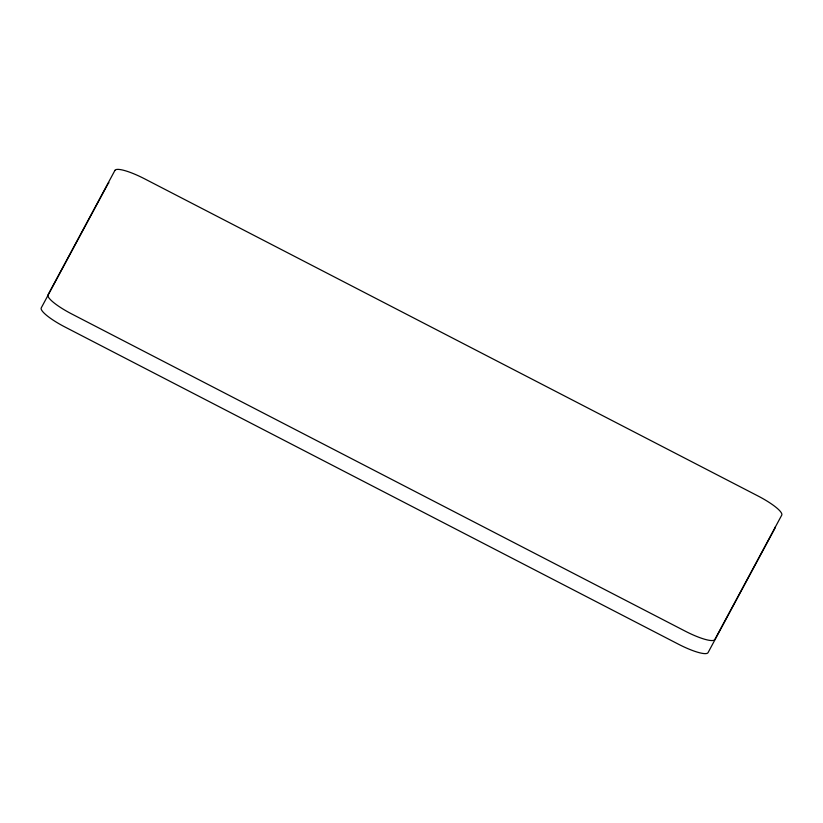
<?xml version="1.0" encoding="UTF-8"?>
<svg xmlns="http://www.w3.org/2000/svg" width="823" height="823" viewBox="0 0 823 823"><rect width="100%" height="100%" fill="white"/><g stroke="black" fill="none" stroke-linecap="round" stroke-linejoin="round"><path stroke-width="1.23" d="M108.975 182.778A30.029 6.142 27.3 0 0 108.194 183.457L41.273 307.843A30.029 6.142 27.3 0 0 65.038 327.04L678.491 644.224A30.029 6.142 27.3 0 0 708.068 652.608L774.978 528.212A30.029 6.142 27.3 0 0 775.112 527.204M114.932 170.392L48.022 294.788A30.029 6.142 27.3 0 0 71.776 313.985L685.23 631.159A30.029 6.142 27.3 0 0 714.806 639.543L781.727 515.157A30.029 6.142 27.3 0 0 757.962 495.96L144.509 178.776A30.029 6.142 27.3 0 0 114.932 170.392"/></g></svg>
